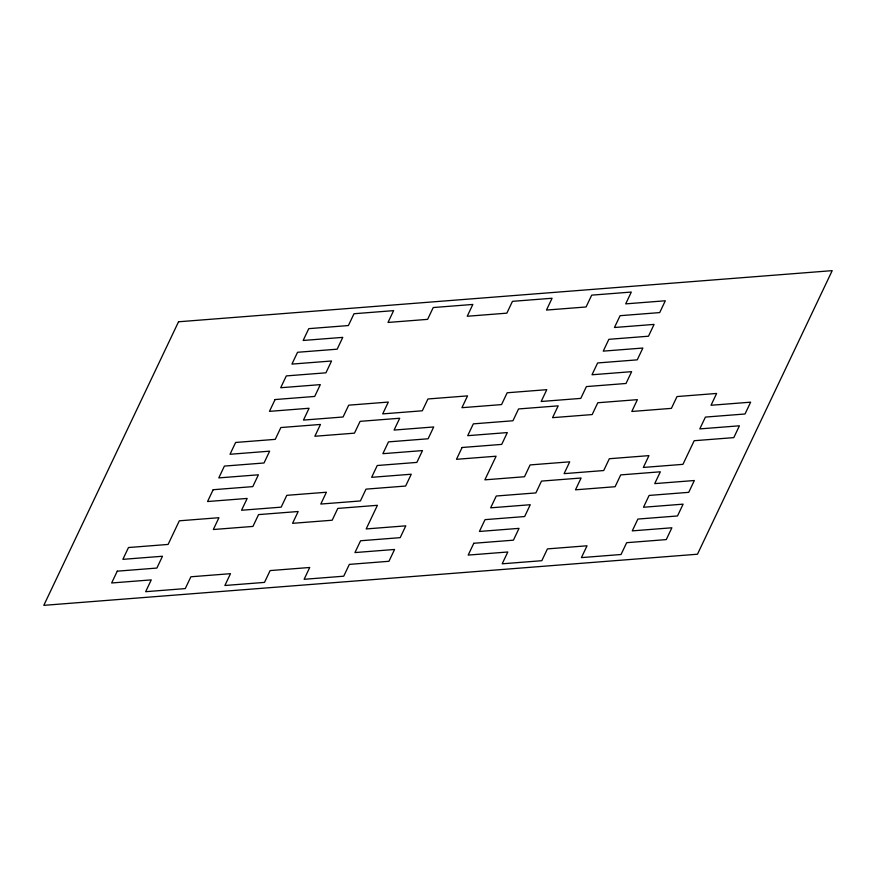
<?xml version="1.0" encoding="UTF-8"?>
<svg xmlns="http://www.w3.org/2000/svg" width="876" height="876" viewBox="0 0 876 876"><rect width="100%" height="100%" fill="white"/><g stroke="black" fill="none" stroke-linecap="round" stroke-linejoin="round"><path stroke-width="1.31" d="M178.529 321.777L43.8 605.349L697.471 554.223L832.2 270.651L178.529 321.777M117.264 571.163L111.646 582.978L151.263 579.879L145.646 591.694L185.263 588.595L190.88 576.78L230.498 573.681L224.88 585.497L264.497 582.398L270.115 570.583L309.732 567.484L304.114 579.299L343.731 576.2L349.338 564.385L388.955 561.286L394.572 549.471L354.955 552.57L360.573 540.755L400.19 537.656L405.796 525.841L366.179 528.94L377.414 505.31L337.797 508.409L332.179 520.224L292.562 523.322L298.179 511.507L258.562 514.606L252.945 526.421L213.328 529.52L218.945 517.705L179.328 520.804L168.104 544.434L128.487 547.533L122.87 559.348L162.487 556.249L156.881 568.064L117.264 571.163M213.175 489.717L207.557 501.532L247.174 498.433L241.557 510.248L281.174 507.149L286.791 495.334L326.409 492.235L320.791 504.05L360.408 500.952L366.026 489.136L405.643 486.038L411.249 474.223L371.643 477.321L377.249 465.506L416.866 462.408L422.484 450.592L382.867 453.691L388.484 441.876L428.101 438.777L433.708 426.962L394.09 430.061L399.708 418.246L360.091 421.345L354.473 433.16L314.856 436.259L320.474 424.444L280.857 427.543L275.25 439.358L235.633 442.457L230.016 454.272L269.633 451.173L264.015 462.988L224.398 466.087L218.792 477.902L258.398 474.803L252.792 486.618L213.175 489.717M275.086 399.544L269.469 411.359L309.086 408.26L303.468 420.086L343.085 416.987L348.703 405.172L388.32 402.073L382.702 413.888L422.32 410.789L427.937 398.974L467.554 395.875L461.937 407.69L501.554 404.592L507.171 392.776L546.788 389.678L541.171 401.493L580.788 398.394L586.405 386.579L626.022 383.48L631.629 371.665L592.012 374.764L597.629 362.949L637.246 359.85L642.864 348.035L603.246 351.134L608.853 339.319L648.47 336.22L654.087 324.405L614.47 327.504L620.088 315.688L659.705 312.59L665.311 300.775L625.694 303.873L631.311 292.058L591.694 295.146L586.077 306.972L546.471 310.06L552.077 298.245L512.46 301.344L506.854 313.159L467.236 316.258L472.843 304.443L433.226 307.542L427.619 319.357L388.002 322.456L393.62 310.641L354.003 313.739L348.385 325.554L308.768 328.653L303.151 340.468L342.768 337.37L337.161 349.185L297.544 352.283L291.927 364.098L331.544 361L325.927 372.815L286.31 375.913L280.703 387.729L320.32 384.63L314.703 396.445L275.086 399.544M462.101 447.494L456.484 459.309L496.101 456.21L484.877 479.84L524.494 476.741L530.1 464.926L569.718 461.827L564.1 473.642L603.717 470.543L609.335 458.728L648.952 455.63L643.334 467.445L682.952 464.346L694.186 440.716L733.803 437.617L739.41 425.802L699.793 428.901L705.41 417.085L745.027 413.987L750.644 402.172L711.027 405.27L716.634 393.455L677.017 396.554L671.41 408.369L631.793 411.468L637.399 399.653L597.793 402.752L592.176 414.567L552.559 417.666L558.176 405.851L518.559 408.95L512.942 420.765L473.325 423.864L467.707 435.679L507.324 432.58L501.718 444.395L462.101 447.494M473.806 543.273L468.189 555.088L507.806 551.99L502.189 563.805L541.806 560.706L547.423 548.891L587.04 545.792L581.423 557.607L621.04 554.508L626.658 542.693L666.275 539.594L671.881 527.779L632.275 530.878L637.881 519.063L677.498 515.964L683.116 504.149L643.499 507.248L649.116 495.433L688.733 492.334L694.34 480.519L654.722 483.618L660.34 471.803L620.723 474.901L615.105 486.717L575.488 489.815L581.106 478L541.488 481.099L535.882 492.914L496.265 496.013L490.648 507.828L530.265 504.729L524.647 516.544L485.03 519.643L479.424 531.458L519.03 528.359L513.424 540.174L473.806 543.273"/></g></svg>
